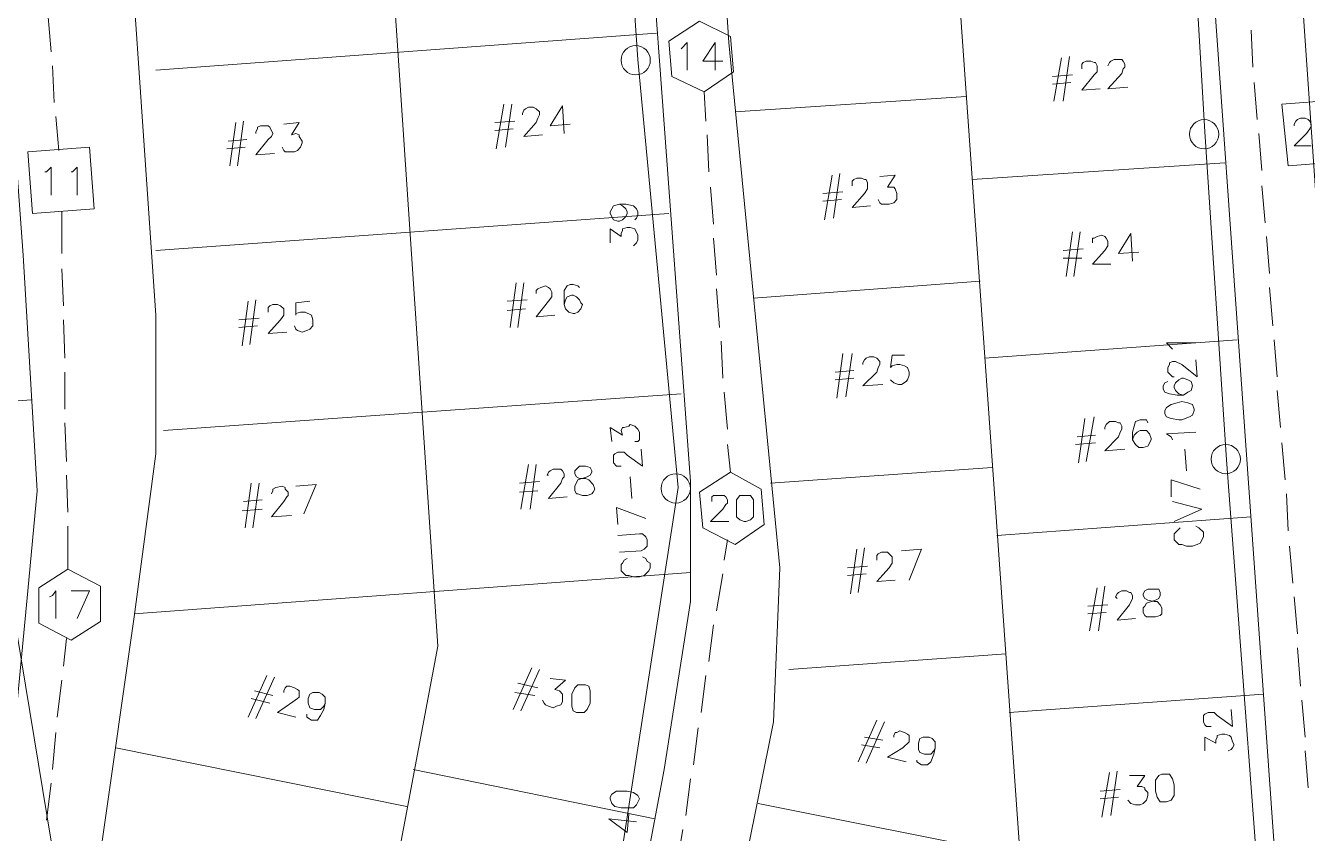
# Model space of a CAD drawing. Header units: millimetres. Extents: x 3.6 to 37.8, y 0.6 to 28.7.
# Drawn here: x 18.956 to 22.426, y 11.25 to 13.437 of the extents above; entities that cross this region are included whole.
import ezdxf

# ---------------------------------------------------------------- set-up
doc = ezdxf.new("R2010")
doc.units = ezdxf.units.MM
for name, color, linetype, true_color in [('PDF_S102$Cable-565', 23, 'Continuous', 0xdd8a6d), ('PDF_S102$LOTS', 254, 'Continuous', 0xdcdcdc), ('PDF_S102$ROAD', 8, 'Continuous', 0x7f7f7f), ('PDF_S102$SDU', 157, 'Continuous', 0x396472)]:
    doc.layers.add(name, color=color, linetype=linetype, true_color=true_color)
for name, color, linetype in [('PDF_S102$Passives-TapOffs', 7, 'Continuous'), ('PDF_S102$POLE', 7, 'Continuous'), ('PDF_S102$STRAND', 7, 'Continuous')]:
    doc.layers.add(name, color=color, linetype=linetype)

msp = doc.modelspace()

# ---------------------------------------------------------------- linework, layer by layer
at = {"layer": 'PDF_S102$Cable-565', "lineweight": 13}
for points in [[(19.02493, 13.36624), (19.01659, 13.47049)], [(22.27753, 13.32454), (22.27336, 13.42462)], [(19.03327, 13.22863), (19.0291, 13.32871)], [(20.79718, 13.17859), (20.79301, 13.25782)], [(22.29004, 13.18276), (22.2817, 13.28284)], [(19.04578, 13.09936), (19.03744, 13.1911)], [(20.80552, 13.04098), (20.80135, 13.14106)], [(22.30255, 13.04515), (22.29421, 13.14523)], [(20.81803, 12.8992), (20.80969, 12.99928)], [(22.31089, 12.90337), (22.30255, 13.00345)], [(19.05412, 12.81997), (19.05412, 12.93256)], [(20.82637, 12.76159), (20.81803, 12.86167)], [(22.3234, 12.76576), (22.31506, 12.86584)], [(19.05829, 12.67819), (19.05412, 12.77827)], [(20.83471, 12.61981), (20.82637, 12.72406)], [(22.33174, 12.62398), (22.3234, 12.72823)], [(19.06246, 12.53641), (19.05829, 12.64066)], [(20.84305, 12.4822), (20.83888, 12.58228)], [(22.34425, 12.48637), (22.33591, 12.58645)], [(19.06246, 12.3988), (19.06246, 12.49888)], [(20.85556, 12.34459), (20.84722, 12.44467)], [(22.35259, 12.34876), (22.34425, 12.44884)], [(19.06663, 12.25702), (19.06246, 12.36127)], [(20.8639, 12.22783), (20.85556, 12.30289)], [(22.3651, 12.20698), (22.35676, 12.30706)], [(19.0708, 12.11941), (19.06663, 12.21949)], [(22.37344, 12.06937), (22.36927, 12.16945)], [(19.0708, 11.96512), (19.0708, 12.08188)], [(20.84722, 11.99014), (20.85556, 12.04435)], [(22.38595, 11.92759), (22.37761, 12.02767)], [(20.82637, 11.85253), (20.84305, 11.95261)], [(22.39846, 11.78998), (22.39012, 11.89006)], [(20.80552, 11.71492), (20.81803, 11.815)], [(19.05829, 11.70241), (19.06663, 11.77747)], [(22.4068, 11.6482), (22.39846, 11.75245)], [(19.04161, 11.5648), (19.05412, 11.66488)], [(20.78467, 11.57731), (20.79718, 11.67739)], [(22.41931, 11.51059), (22.41097, 11.61067)], [(19.0291, 11.42302), (19.03744, 11.5231)], [(20.76382, 11.43553), (20.77633, 11.53561)], [(22.42765, 11.37298), (22.41931, 11.47306)], [(19.01242, 11.28541), (19.02493, 11.38549)], [(20.74297, 11.29792), (20.75548, 11.398)], [(20.71795, 11.16031), (20.73463, 11.26039)]]:
    msp.add_lwpolyline(points, dxfattribs=at)
at = {"layer": 'PDF_S102$LOTS', "lineweight": 0}
for points in [[(21.13912, 18.78307), (21.4894, 13.43296), (21.67288, 10.84339), (21.15163, 8.26216)], [(19.46695, 8.54572), (20.0716, 11.75662), (19.60456, 18.72052)], [(19.30849, 13.3162), (20.66374, 13.41628)], [(21.50191, 13.24531), (20.87641, 13.20361)], [(22.20247, 13.066), (21.51859, 13.02013)], [(19.30849, 12.82831), (20.6971, 12.92839)], [(21.53944, 12.74491), (20.92645, 12.69904)], [(22.23583, 12.58645), (21.55195, 12.53641)], [(18.97072, 12.42382), (18.30352, 12.37378)], [(19.32934, 12.34042), (20.73046, 12.4405)], [(21.5728, 12.24034), (20.97232, 12.19864)], [(22.27336, 12.1069), (21.58531, 12.05686)], [(19.25011, 11.84419), (20.75548, 11.95678)], [(21.61033, 11.73577), (21.02236, 11.69407)], [(22.30672, 11.62735), (21.61867, 11.57731)], [(19.20007, 11.4814), (19.9882, 11.32294)], [(20.00488, 11.42302), (20.65957, 11.28958)], [(20.93896, 11.33128), (21.64786, 11.1895)]]:
    msp.add_lwpolyline(points, dxfattribs=at)
at = {"layer": 'PDF_S102$Passives-TapOffs', "lineweight": 9}
for points in [[(20.87224, 13.31203), (20.79301, 13.25782), (20.70544, 13.29952), (20.6971, 13.39543), (20.7805, 13.44964), (20.8639, 13.40794)], [(22.37344, 13.05766), (22.35676, 13.22446), (22.52356, 13.23697), (22.53607, 13.07017)], [(18.97489, 12.92839), (18.96238, 13.09519), (19.12918, 13.1077), (19.14169, 12.9409)], [(20.95564, 12.08605), (20.87641, 12.03184), (20.78884, 12.07771), (20.7805, 12.17362), (20.8639, 12.22783), (20.9473, 12.18196)], [(20.88892, 12.16528), (20.91811, 12.16528), (20.92645, 12.15277), (20.92645, 12.1069), (20.91811, 12.09856), (20.9056, 12.09439), (20.90143, 12.09439), (20.88892, 12.09856), (20.88058, 12.1069), (20.88058, 12.15277)], [(19.15837, 11.82334), (19.07914, 11.7733), (18.99157, 11.81917), (18.99157, 11.91508), (19.0708, 11.96512), (19.15837, 11.91925)]]:
    msp.add_lwpolyline(points, close=True, dxfattribs=at)
for points in [[(20.73046, 13.37458), (20.74714, 13.39126), (20.74714, 13.3162)], [(20.84305, 13.34122), (20.78884, 13.34122), (20.8222, 13.39126), (20.8222, 13.3162)], [(22.39012, 13.16608), (22.39012, 13.17025), (22.39429, 13.17859), (22.39846, 13.18276), (22.4068, 13.18693), (22.41931, 13.18693), (22.42765, 13.18276), (22.43182, 13.17859), (22.43599, 13.17025), (22.43599, 13.16608), (22.43182, 13.15774), (22.42348, 13.14523), (22.39012, 13.11187), (22.43599, 13.11187)], [(19.00825, 13.04098), (19.01242, 13.04098), (19.02493, 13.05349), (19.02493, 12.97843)], [(19.07914, 13.04098), (19.08331, 13.04098), (19.09582, 13.05349), (19.09582, 12.97843)], [(20.81386, 12.1486), (20.81386, 12.16111), (20.81803, 12.16528), (20.84722, 12.16528), (20.85139, 12.16111), (20.85556, 12.15277), (20.85556, 12.14443), (20.85139, 12.14026), (20.84305, 12.12775), (20.80969, 12.09439), (20.85973, 12.09439)], [(19.02076, 11.89006), (19.0291, 11.89423), (19.03744, 11.90674), (19.03744, 11.83168)], [(19.07914, 11.90674), (19.12918, 11.90674), (19.09582, 11.83168)]]:
    msp.add_lwpolyline(points, dxfattribs=at)
at = {"layer": 'PDF_S102$POLE', "lineweight": 0}
for points in [[(22.08988, 12.43633), (22.0732, 12.43633), (22.05235, 12.4405), (22.03984, 12.44467), (22.03567, 12.45301), (22.03567, 12.46135), (22.03984, 12.46969), (22.04818, 12.47386)], [(20.54281, 12.31123), (20.53864, 12.34876), (20.572, 12.32791), (20.56783, 12.34042), (20.572, 12.34876), (20.57617, 12.34876), (20.58868, 12.35293), (20.59285, 12.3571), (20.60536, 12.35293), (20.6137, 12.34459), (20.61787, 12.33625), (20.61787, 12.3154), (20.6137, 12.31123), (20.60536, 12.31123)], [(22.06069, 12.3154), (22.05652, 12.32374), (22.04401, 12.33208), (22.12324, 12.33625)], [(20.56783, 12.24451), (20.55532, 12.24451), (20.54698, 12.25285), (20.54698, 12.2737), (20.55115, 12.27787), (20.55949, 12.28204), (20.57617, 12.28204), (20.58451, 12.2737), (20.62621, 12.24451), (20.62204, 12.29038)], [(22.09405, 12.29038), (22.09822, 12.232)], [(20.59285, 12.21532), (20.59702, 12.15694)], [(22.05652, 12.16111), (22.05652, 12.20698), (22.13575, 12.18196)], [(22.06069, 12.1486), (22.13992, 12.12775), (22.06486, 12.09439)], [(20.55949, 12.08605), (20.55532, 12.13192), (20.63455, 12.10273)], [(22.12324, 12.08188), (22.13158, 12.07771), (22.14409, 12.0652), (22.14409, 12.05269), (22.13575, 12.03601), (22.12741, 12.03184), (22.1149, 12.02767), (22.09822, 12.02767), (22.08571, 12.03184), (22.07737, 12.03184), (22.06486, 12.04435), (22.06486, 12.06103), (22.08154, 12.07771)], [(20.55949, 12.05686), (20.61787, 12.06103), (20.62621, 12.06103), (20.63455, 12.05269), (20.63872, 12.04435), (20.63872, 12.02767), (20.63038, 12.01933), (20.62204, 12.01516), (20.56366, 12.01099)], [(20.62621, 11.99848), (20.63455, 11.99431), (20.63872, 11.98597), (20.64706, 11.9818), (20.64706, 11.96929), (20.64289, 11.96095), (20.63038, 11.94844), (20.61787, 11.94427), (20.60119, 11.94427), (20.58868, 11.94844), (20.58034, 11.94844), (20.56783, 11.96095), (20.56783, 11.97763), (20.572, 11.9818), (20.57617, 11.99014), (20.58451, 11.99431)]]:
    msp.add_lwpolyline(points, dxfattribs=at)
for points in [[(22.07737, 12.4405), (22.06903, 12.44884), (22.06486, 12.45718), (22.06486, 12.46135), (22.06903, 12.46969), (22.07737, 12.47803), (22.08571, 12.4822), (22.08988, 12.4822), (22.10239, 12.47803), (22.11073, 12.47386), (22.1149, 12.46135), (22.11073, 12.44884), (22.10239, 12.44467), (22.08988, 12.43633)], [(22.03984, 12.38629), (22.03984, 12.39463), (22.04401, 12.40297), (22.05652, 12.41131), (22.0732, 12.41548), (22.08571, 12.41965), (22.10239, 12.41548), (22.1149, 12.41131), (22.11907, 12.3988), (22.11907, 12.39463), (22.1149, 12.38212), (22.10656, 12.37795), (22.08571, 12.36961), (22.07737, 12.36961), (22.05652, 12.37378), (22.04401, 12.37795)]]:
    msp.add_lwpolyline(points, close=True, dxfattribs=at)
for centre, radius in [((20.60744, 13.3433), 0.03962), ((22.14617, 13.14314), 0.03962), ((22.20455, 12.26328), 0.03961), ((20.71586, 12.18405), 0.03962)]:
    msp.add_circle(centre, radius, dxfattribs=at)
at = {"layer": 'PDF_S102$ROAD', "lineweight": 0}
for points in [[(22.00231, 8.2288), (22.40263, 9.96769), (22.41514, 10.20121), (22.37761, 10.63072), (22.03567, 15.46375), (21.78964, 18.69967)], [(20.51779, 18.63712), (20.85973, 13.39126), (20.99734, 11.96929), (20.98066, 11.55229), (20.38435, 8.58325)], [(20.14666, 8.56657), (20.68459, 11.42302), (20.75548, 11.87755), (20.75548, 12.20281), (20.63872, 13.79575), (20.31346, 18.5704)], [(18.47449, 8.87932), (18.92485, 11.51893), (18.96238, 11.90674), (18.9874, 12.17779), (18.94987, 12.8158), (18.64963, 16.89823), (18.52453, 18.43279)], [(18.89566, 18.42445), (19.17505, 14.59639), (19.30849, 12.65317), (19.30849, 12.27787), (19.25011, 11.83585), (18.82477, 8.86264)], [(22.29838, 15.14683), (22.46935, 12.67819), (22.51939, 11.86087), (23.83294, 11.95678), (23.84128, 11.80249), (22.52773, 11.70658), (22.58194, 10.70995), (22.59445, 9.85927)]]:
    msp.add_lwpolyline(points, dxfattribs=at)
at = {"layer": 'PDF_S102$SDU', "lineweight": 0}
for points in [[(21.7396, 13.2328), (21.76045, 13.34956)], [(21.76462, 13.2328), (21.7813, 13.35373)], [(21.81466, 13.32037), (21.81466, 13.33288), (21.81883, 13.33705), (21.82717, 13.34122), (21.83968, 13.34122), (21.84802, 13.33705), (21.85219, 13.33705), (21.85636, 13.32871), (21.85636, 13.31203), (21.84802, 13.30369), (21.81466, 13.26199), (21.8647, 13.26616)], [(21.88555, 13.32871), (21.88972, 13.33705), (21.89389, 13.34122), (21.90223, 13.34539), (21.92308, 13.34539), (21.92725, 13.34122), (21.93142, 13.33288), (21.93142, 13.32454), (21.92725, 13.32037), (21.92308, 13.30786), (21.88555, 13.26616), (21.93976, 13.27033)], [(21.78964, 13.30369), (21.73543, 13.29952)], [(21.78547, 13.28284), (21.73543, 13.27867)], [(20.23006, 13.10353), (20.25091, 13.22446)], [(20.25508, 13.1077), (20.27176, 13.22446)], [(20.43022, 13.17025), (20.37601, 13.16608), (20.40937, 13.22029), (20.41354, 13.14523)], [(20.30095, 13.19527), (20.30095, 13.19944), (20.30512, 13.20778), (20.30929, 13.21195), (20.31763, 13.21612), (20.33014, 13.21612), (20.33848, 13.21195), (20.34682, 13.20361), (20.34682, 13.19527), (20.34265, 13.18693), (20.33848, 13.17442), (20.30512, 13.13689), (20.35516, 13.14106)], [(19.50865, 13.05766), (19.52533, 13.17442)], [(19.5295, 13.05766), (19.54618, 13.17859)], [(19.57954, 13.14523), (19.57954, 13.1494), (19.58371, 13.15774), (19.58371, 13.16191), (19.59205, 13.16608), (19.6129, 13.16608), (19.61707, 13.16191), (19.62541, 13.14523), (19.62124, 13.13689), (19.6129, 13.12855), (19.57954, 13.08685), (19.62958, 13.09102)], [(19.6546, 13.17025), (19.6963, 13.17442), (19.67545, 13.14106), (19.68796, 13.14523), (19.6963, 13.14106), (19.6963, 13.13689), (19.70464, 13.12438), (19.70464, 13.12021), (19.70047, 13.1077), (19.69213, 13.09936), (19.68379, 13.09519), (19.65877, 13.09519), (19.6546, 13.09936), (19.65043, 13.1077)], [(20.2801, 13.17859), (20.22589, 13.17442)], [(20.27593, 13.15774), (20.22589, 13.15357)], [(19.55452, 13.12855), (19.50448, 13.12438)], [(19.55035, 13.1077), (19.50031, 13.10353)], [(21.11827, 12.91171), (21.13912, 13.03264)], [(21.14329, 12.91588), (21.15997, 13.03681)], [(21.19333, 13.00345), (21.19333, 13.01596), (21.1975, 13.02013), (21.20584, 13.0243), (21.21835, 13.0243), (21.22669, 13.02013), (21.23086, 13.02013), (21.23503, 13.01179), (21.23503, 12.99511), (21.22669, 12.9826), (21.19333, 12.94507), (21.24337, 12.94924)], [(21.26839, 13.02847), (21.31009, 13.03264), (21.28924, 12.99928), (21.30592, 12.99928), (21.31009, 12.99511), (21.31426, 12.9826), (21.31426, 12.96592), (21.30592, 12.95758), (21.29341, 12.95341), (21.27256, 12.95341), (21.26839, 12.95758), (21.26422, 12.96592)], [(21.16831, 12.98677), (21.1141, 12.9826)], [(21.16414, 12.96592), (21.1141, 12.96175)], [(21.77296, 12.75742), (21.78964, 12.87835)], [(21.79381, 12.75742), (21.81049, 12.87835)], [(21.96895, 12.82414), (21.91474, 12.81997), (21.9481, 12.87418), (21.95227, 12.79912)], [(21.84385, 12.84916), (21.84385, 12.86167), (21.84802, 12.86167), (21.85636, 12.86584), (21.86887, 12.87001), (21.87721, 12.86584), (21.88138, 12.86167), (21.88555, 12.85333), (21.88555, 12.84082), (21.87721, 12.82831), (21.84385, 12.79078), (21.89389, 12.79078)], [(21.81883, 12.83248), (21.76462, 12.82831)], [(21.81466, 12.80746), (21.76462, 12.80746)], [(20.26759, 12.61981), (20.28427, 12.74074)], [(20.28844, 12.61981), (20.30512, 12.74074)], [(20.41354, 12.68236), (20.41354, 12.71989), (20.42188, 12.7324), (20.43022, 12.73657), (20.43856, 12.73657), (20.45107, 12.7324), (20.45524, 12.72823)], [(20.33848, 12.71155), (20.33848, 12.71989), (20.34265, 12.72406), (20.35099, 12.72823), (20.3635, 12.7324), (20.37184, 12.72823), (20.37601, 12.72406), (20.38018, 12.71572), (20.38018, 12.70321), (20.37184, 12.6907), (20.33848, 12.649), (20.38852, 12.65317)], [(19.54201, 12.56977), (19.55869, 12.6907)], [(19.56286, 12.57394), (19.57954, 12.69487)], [(19.6129, 12.66151), (19.6129, 12.67402), (19.61707, 12.67819), (19.62541, 12.68236), (19.63792, 12.68236), (19.64626, 12.67819), (19.6546, 12.66985), (19.6546, 12.65317), (19.64626, 12.64066), (19.6129, 12.60313), (19.66294, 12.6073)], [(19.68379, 12.62398), (19.68796, 12.61564), (19.69213, 12.61147), (19.70464, 12.6073), (19.71715, 12.61147), (19.72549, 12.61564), (19.73383, 12.62398), (19.73383, 12.64066), (19.72966, 12.65317), (19.71298, 12.66151), (19.70047, 12.66151), (19.68796, 12.65734), (19.68796, 12.65317), (19.68796, 12.68653), (19.72549, 12.6907)], [(20.31346, 12.69487), (20.25925, 12.6907)], [(20.30929, 12.66985), (20.25925, 12.66568)], [(19.58788, 12.64483), (19.53367, 12.64066)], [(19.58371, 12.62398), (19.53367, 12.61981)], [(21.15163, 12.42799), (21.16831, 12.54892)], [(21.17665, 12.43216), (21.19333, 12.54892)], [(21.22252, 12.51973), (21.22252, 12.5239), (21.22669, 12.53224), (21.23086, 12.53641), (21.2392, 12.54058), (21.25171, 12.54058), (21.26005, 12.53641), (21.26839, 12.52807), (21.26839, 12.51973), (21.26422, 12.51139), (21.26005, 12.49888), (21.22252, 12.46135), (21.27673, 12.46552)], [(21.29758, 12.47803), (21.30592, 12.46969), (21.31843, 12.46552), (21.32677, 12.46552), (21.33928, 12.47386), (21.34345, 12.47803), (21.34762, 12.49054), (21.34762, 12.49888), (21.34345, 12.51139), (21.33511, 12.51556), (21.3226, 12.51973), (21.31426, 12.51973), (21.30175, 12.51556), (21.29758, 12.51139), (21.30175, 12.54475), (21.33511, 12.54475)], [(21.1975, 12.50305), (21.14746, 12.49888)], [(21.1975, 12.4822), (21.14746, 12.47803)], [(21.80632, 12.25285), (21.823, 12.37378)], [(21.82717, 12.25702), (21.84802, 12.37795)], [(21.87721, 12.34459), (21.87721, 12.34876), (21.88138, 12.3571), (21.88972, 12.36544), (21.9064, 12.36544), (21.91474, 12.36127), (21.91891, 12.36127), (21.92308, 12.35293), (21.92308, 12.34459), (21.91891, 12.33625), (21.91474, 12.32374), (21.87721, 12.28621), (21.93142, 12.29038)], [(21.95227, 12.3154), (21.95227, 12.33625), (21.95644, 12.35293), (21.96061, 12.36544), (21.97312, 12.36961), (21.9898, 12.36961), (21.99397, 12.36127)], [(21.85219, 12.32791), (21.80215, 12.32374)], [(21.85219, 12.30706), (21.79798, 12.30289)], [(20.29678, 12.12775), (20.31763, 12.24868)], [(20.3218, 12.12775), (20.33848, 12.24868)], [(20.37184, 12.21949), (20.36767, 12.21949), (20.37184, 12.22783), (20.37601, 12.232), (20.38435, 12.23617), (20.4052, 12.23617), (20.40937, 12.232), (20.41354, 12.22366), (20.41354, 12.21532), (20.40937, 12.21115), (20.4052, 12.19864), (20.37184, 12.15694), (20.42188, 12.16111)], [(19.55035, 12.07771), (19.56703, 12.19864)], [(19.5712, 12.07771), (19.58788, 12.19864)], [(19.67545, 12.11107), (19.62124, 12.1069), (19.6546, 12.1486), (19.66294, 12.16111), (19.66711, 12.16528), (19.66711, 12.17362), (19.65877, 12.18196), (19.65877, 12.18613), (19.65043, 12.1903), (19.63375, 12.18613), (19.62541, 12.18196), (19.62541, 12.17779), (19.62124, 12.16945)], [(19.68796, 12.1903), (19.74217, 12.19447), (19.70881, 12.11524)], [(20.34682, 12.20281), (20.29261, 12.19864)], [(20.34265, 12.17779), (20.29261, 12.17362)], [(19.59622, 12.15277), (19.54618, 12.1486)], [(19.59622, 12.12775), (19.54201, 12.12358)], [(21.18916, 11.8984), (21.20584, 12.01933)], [(21.21001, 11.90257), (21.22669, 12.0235)], [(21.26005, 11.99014), (21.26005, 12.00265), (21.26422, 12.00682), (21.27256, 12.01099), (21.28924, 12.01099), (21.30175, 11.99848), (21.30175, 11.9818), (21.29341, 11.96929), (21.26005, 11.93176), (21.31009, 11.93593)], [(21.32677, 12.01516), (21.38098, 12.01933), (21.34762, 11.93593)], [(21.23503, 11.97346), (21.18082, 11.96929)], [(21.23086, 11.95261), (21.18082, 11.94844)], [(21.83551, 11.79832), (21.85636, 11.91508)], [(21.86053, 11.79832), (21.87721, 11.91925)], [(21.91057, 11.88589), (21.9064, 11.89006), (21.91057, 11.8984), (21.91474, 11.90257), (21.92308, 11.90674), (21.93559, 11.90674), (21.94393, 11.90257), (21.9481, 11.90257), (21.95227, 11.89423), (21.95227, 11.88589), (21.94393, 11.86921), (21.91057, 11.82751), (21.96061, 11.83168)], [(21.88555, 11.86921), (21.83134, 11.86504)], [(21.88138, 11.84836), (21.83134, 11.84419)], [(20.27593, 11.58565), (20.32597, 11.69824)], [(20.29678, 11.58148), (20.34682, 11.69407)], [(19.55869, 11.5648), (19.60873, 11.67739)], [(19.57954, 11.56063), (19.62958, 11.67322)], [(20.37601, 11.66905), (20.41771, 11.66488), (20.38852, 11.63986), (20.40103, 11.63569), (20.40937, 11.62735), (20.40937, 11.6065), (20.4052, 11.59816), (20.39269, 11.59399), (20.38435, 11.58982), (20.37184, 11.59399), (20.3635, 11.59816), (20.35933, 11.60233), (20.35516, 11.61067)], [(19.62541, 11.62318), (19.57537, 11.63569)], [(19.6546, 11.63152), (19.6546, 11.63569), (19.65877, 11.64403), (19.66294, 11.6482), (19.67128, 11.6482), (19.68379, 11.64403), (19.69213, 11.63986), (19.6963, 11.63569), (19.6963, 11.61901), (19.69213, 11.61484), (19.67962, 11.6065), (19.63792, 11.57731), (19.68796, 11.5648)], [(20.33431, 11.62318), (20.2801, 11.63152)], [(20.34265, 11.64403), (20.28844, 11.65654)], [(19.61707, 11.60233), (19.56703, 11.61484)], [(19.76719, 11.60233), (19.76302, 11.58565), (19.75468, 11.56897), (19.74634, 11.55646), (19.72966, 11.55646), (19.71715, 11.5648), (19.71715, 11.57314)], [(21.21001, 11.44387), (21.26005, 11.55646)], [(21.23086, 11.4397), (21.2809, 11.55229)], [(21.30592, 11.51059), (21.30592, 11.51476), (21.31009, 11.5231), (21.31426, 11.5231), (21.3226, 11.52727), (21.33511, 11.5231), (21.34345, 11.51893), (21.34762, 11.51476), (21.34762, 11.49808), (21.33094, 11.4814), (21.28924, 11.45638), (21.33928, 11.44387)], [(21.26839, 11.4814), (21.21835, 11.48974)], [(21.27673, 11.50225), (21.22669, 11.51059)], [(21.41851, 11.4814), (21.41434, 11.46472), (21.406, 11.44387), (21.39766, 11.43553), (21.38098, 11.43553), (21.36847, 11.44387), (21.36847, 11.44804)], [(21.86887, 11.29375), (21.88972, 11.41468)], [(21.89389, 11.29792), (21.91057, 11.41885)], [(21.94393, 11.40634), (21.98563, 11.40634), (21.96478, 11.37715), (21.97729, 11.37715), (21.98563, 11.37298), (21.98563, 11.36881), (21.99397, 11.36047), (21.99397, 11.35213), (21.9898, 11.33962), (21.98146, 11.33128), (21.97312, 11.32711), (21.96061, 11.32711), (21.9481, 11.33128), (21.93976, 11.33962)], [(21.91891, 11.36881), (21.8647, 11.36464)], [(21.91474, 11.34796), (21.8647, 11.34379)]]:
    msp.add_lwpolyline(points, dxfattribs=at)
for points in [[(20.41771, 12.69487), (20.42188, 12.70321), (20.43439, 12.70738), (20.43856, 12.70738), (20.4469, 12.70321), (20.45524, 12.69487), (20.45941, 12.68653), (20.46358, 12.68236), (20.45941, 12.66985), (20.45107, 12.66151), (20.44273, 12.65734), (20.43856, 12.65734), (20.42605, 12.66151), (20.41771, 12.66985), (20.41354, 12.68236)], [(21.95644, 12.32791), (21.96478, 12.33625), (21.97312, 12.34042), (21.9898, 12.34042), (21.99814, 12.33208), (22.00231, 12.31957), (22.00231, 12.3154), (21.99397, 12.29872), (21.98146, 12.29455), (21.96895, 12.29455), (21.96061, 12.30289), (21.95227, 12.3154)], [(20.45524, 12.24451), (20.47192, 12.24451), (20.48443, 12.24034), (20.4886, 12.232), (20.4886, 12.22783), (20.48443, 12.21949), (20.47609, 12.21532), (20.45107, 12.20698), (20.44273, 12.1903), (20.44273, 12.17779), (20.4469, 12.16945), (20.45107, 12.16945), (20.46358, 12.16528), (20.47609, 12.16528), (20.4886, 12.16945), (20.49277, 12.17362), (20.49694, 12.18196), (20.49277, 12.19447), (20.48026, 12.20698), (20.47192, 12.21115), (20.45524, 12.21115), (20.4469, 12.21532), (20.44273, 12.22366), (20.44273, 12.232)], [(21.99397, 11.91091), (22.02316, 11.91091), (22.02733, 11.90257), (22.02733, 11.89423), (22.02316, 11.88589), (22.01482, 11.88172), (21.9898, 11.87338), (21.98563, 11.86504), (21.98146, 11.86087), (21.98146, 11.84836), (21.98563, 11.84002), (21.9898, 11.83585), (22.01482, 11.83585), (22.02733, 11.84002), (22.0315, 11.84419), (22.0315, 11.86087), (22.02733, 11.86921), (22.01899, 11.87755), (22.01065, 11.87755), (21.99397, 11.88172), (21.98563, 11.88589), (21.98146, 11.89423), (21.98146, 11.8984), (21.98563, 11.90674)], [(19.76302, 11.59399), (19.75468, 11.58565), (19.738, 11.58565), (19.72549, 11.58982), (19.72132, 11.60233), (19.72132, 11.61484), (19.72549, 11.62735), (19.73383, 11.63152), (19.75051, 11.63152), (19.75885, 11.62735), (19.76719, 11.61901), (19.76719, 11.60233)], [(20.45107, 11.65237), (20.47192, 11.65237), (20.48026, 11.6482), (20.48443, 11.63569), (20.48443, 11.60233), (20.47609, 11.58565), (20.46775, 11.57731), (20.4469, 11.57731), (20.43856, 11.58148), (20.43439, 11.59399), (20.43439, 11.62735), (20.44273, 11.64403)], [(21.41434, 11.47306), (21.406, 11.46472), (21.38932, 11.46472), (21.37681, 11.46889), (21.37264, 11.47723), (21.37264, 11.49391), (21.37681, 11.50642), (21.38515, 11.51059), (21.40183, 11.51059), (21.41017, 11.50642), (21.41851, 11.49808), (21.41851, 11.4814)], [(22.0315, 11.41051), (22.05235, 11.41051), (22.06069, 11.398), (22.06486, 11.38132), (22.06486, 11.35213), (22.05652, 11.33962), (22.04401, 11.33545), (22.02733, 11.33545), (22.01899, 11.34796), (22.01482, 11.36464), (22.01482, 11.39383), (22.02316, 11.40634)]]:
    msp.add_lwpolyline(points, close=True, dxfattribs=at)
at = {"layer": 'PDF_S102$STRAND', "color": 254, "lineweight": 0, "true_color": 0xdcdcdc}
for points in [[(26.33494, 18.84562), (24.7003, 19.18339), (23.32837, 19.36687), (21.78964, 19.27096), (21.59782, 19.25845), (20.25508, 19.17088), (20.32597, 17.65717), (20.38435, 16.75228), (20.47609, 15.63055), (20.53447, 14.49214), (20.6137, 13.34539), (20.72212, 12.18613), (20.45524, 10.45975), (20.23006, 9.27964), (20.01322, 8.17876), (18.31603, 8.44564), (16.76479, 8.72086), (16.53544, 7.27804), (16.31443, 6.06457), (16.06423, 4.69681), (15.81403, 3.28318), (15.88414, 2.98273)], [(17.72138, 4.08715), (17.7781, 5.46409), (18.05749, 6.98197), (18.31603, 8.44564), (18.55372, 9.63826), (19.12084, 10.6474), (18.92068, 11.86504), (18.88315, 13.01179), (18.78307, 14.54635), (18.65797, 16.21018), (18.53704, 17.76976), (18.89983, 19.07914), (20.25508, 19.17088)], [(18.42544, 2.36198), (19.47946, 3.09136), (19.36687, 4.31317), (19.6129, 5.79352), (19.81306, 6.89023), (20.01322, 8.17876), (21.93976, 8.18293), (22.25251, 9.50065), (22.3234, 10.71412), (22.20664, 12.26119), (22.14826, 13.1494), (22.09405, 14.07097), (22.00648, 15.32614), (21.87304, 16.86904), (23.491, 17.00665)]]:
    msp.add_lwpolyline(points, dxfattribs=at)
at = {"layer": 'PDF_S102$STRAND', "lineweight": 0}
for points in [[(20.572, 12.94924), (20.58034, 12.9409), (20.58451, 12.93256), (20.58451, 12.92839), (20.58034, 12.92005), (20.572, 12.91171), (20.56366, 12.90754), (20.55949, 12.90754), (20.54698, 12.91171), (20.53864, 12.92839), (20.53864, 12.93256), (20.54698, 12.94924), (20.56366, 12.95341)], [(20.53864, 11.34379), (20.53864, 11.34796), (20.54281, 11.3563), (20.55532, 11.36464), (20.58451, 11.36464), (20.60119, 11.36047), (20.6137, 11.35213), (20.61787, 11.34379), (20.60953, 11.32711), (20.60119, 11.31877), (20.56783, 11.31877), (20.55115, 11.32294), (20.54281, 11.33128)]]:
    msp.add_lwpolyline(points, close=True, dxfattribs=at)
for points in [[(20.56366, 12.95341), (20.58034, 12.95341), (20.60119, 12.94924), (20.60953, 12.9409), (20.6137, 12.93256), (20.6137, 12.92422), (20.60953, 12.91588), (20.60536, 12.91171)], [(20.53864, 12.84916), (20.53864, 12.88669), (20.56783, 12.86584), (20.56783, 12.87418), (20.572, 12.88252), (20.572, 12.88669), (20.58451, 12.89086), (20.59285, 12.89086), (20.60536, 12.88669), (20.6137, 12.87001), (20.6137, 12.8575), (20.60953, 12.84916), (20.60119, 12.84082)], [(22.06069, 12.56143), (22.04401, 12.57811), (22.12324, 12.57811)], [(22.06486, 12.48637), (22.06069, 12.48637), (22.04818, 12.49888), (22.04818, 12.51139), (22.05235, 12.51973), (22.05235, 12.5239), (22.06069, 12.52807), (22.06903, 12.52807), (22.08571, 12.51973), (22.12741, 12.48637), (22.12324, 12.53224)], [(22.16494, 11.53978), (22.15243, 11.53978), (22.14826, 11.54395), (22.14409, 11.55229), (22.14409, 11.56897), (22.14826, 11.57314), (22.1566, 11.57731), (22.17328, 11.57731), (22.18162, 11.56897), (22.22332, 11.53978), (22.21915, 11.58565)], [(22.14826, 11.47306), (22.14826, 11.51059), (22.17745, 11.49391), (22.17745, 11.50225), (22.18162, 11.51059), (22.18162, 11.51476), (22.19413, 11.51893), (22.20247, 11.51893), (22.21498, 11.51476), (22.21915, 11.51059), (22.22332, 11.49808), (22.22749, 11.48974), (22.22332, 11.4814), (22.21915, 11.47723), (22.21081, 11.47306)], [(20.58868, 11.30209), (20.58451, 11.25205), (20.53447, 11.28958), (20.60953, 11.28124)]]:
    msp.add_lwpolyline(points, dxfattribs=at)

doc.saveas('drawing.dxf')
